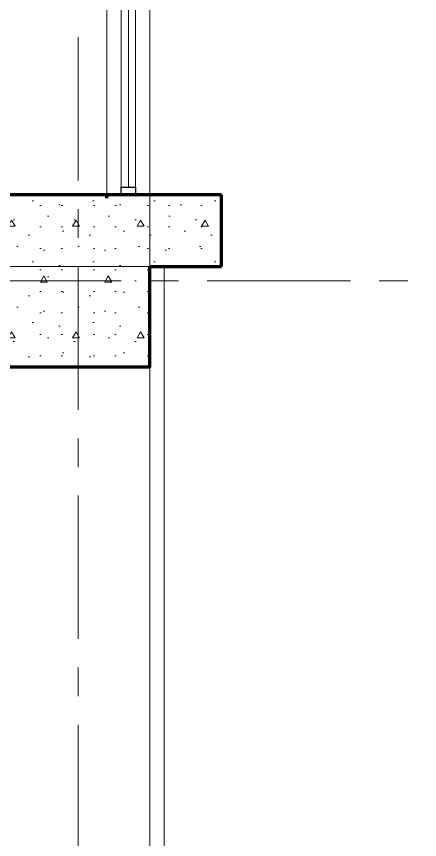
# Model space of a CAD drawing. Header units: inches. Extents: x -19 to 5698, y -728 to 92.
# Drawn here: x 328.604 to 330.011, y 24.75 to 27.622 of the extents above; entities that cross this region are included whole.
import ezdxf

# ---------------------------------------------------------------- set-up
doc = ezdxf.new("R2010")
doc.units = ezdxf.units.IN
doc.header["$MEASUREMENT"] = 0
for name, pattern in [('Hidden Line', [0.195611, 0.141111, -0.0545]), ('Línea Oculta', [0.195611, 0.141111, -0.0545]), ('Punto & Raya', [0.65, 0.5, -0.075, 0, -0.075])]:
    doc.linetypes.add(name, pattern=pattern)
for name, color, linetype in [('02 _ ARQ _ ALB _ Ejes Generales', 251, 'Continuous'), ('02 _ ARQ _ ZON _ Espacio.3D', 7, 'Continuous'), ('08 _ STR _ EXT _ 06 Columnas', 7, 'Continuous'), ('08 _ STR _ EXT _ 06 Elementos de Fachada', 7, 'Continuous'), ('08 _ STR _ EXT _ 07 Losa Aligerada', 7, 'Continuous'), ('08 _ STR _ EXT _ 09 Vigas', 251, 'Continuous'), ('Estructura - 04 MURO', 7, 'Continuous')]:
    doc.layers.add(name, color=color, linetype=linetype)
pattern_1 = [(0, (277.50006, 1e-08), (0, 0.3897114), [0.024375, -0.200625]), (0, (277.61256, 0.19486), (0, 0.3897114), [0.024375, -0.200625]), (60, (277.50006, 1e-08), (-0.3375, 0.1948557), [0.024375, -0.200625]), (60, (277.72506, 1e-08), (-0.3375, 0.1948557), [0.024375, -0.200625]), (120, (277.52444, 1e-08), (0.3375, 0.1948557), [0.024375, -0.200625]), (120, (277.74944, 1e-08), (0.3375, 0.1948557), [0.024375, -0.200625]), (0, (277.50006, 0.0375), (0, 0.075), [0, -0.075, 0, -0.1125]), (45, (277.53756, 0.0375), (-0.05303301, 0.05303301), [0, -0.05625, 0, -0.09375])]

msp = doc.modelspace()

# ---------------------------------------------------------------- hatches: boundary and pattern name
at = {"layer": '08 _ STR _ EXT _ 06 Columnas', "linetype": 'Continuous', "lineweight": 9}
h = msp.add_hatch(dxfattribs=at)
h.set_pattern_fill('HORMIGÓN_EN_MASA_0002', style=0, pattern_type=2)
h.set_pattern_definition(pattern_1)
h.paths.add_polyline_path([(328.57, 26.4), (329.07, 26.4), (329.07, 26.75), (329.07, 27), (328.57, 27)])
at = {"layer": '08 _ STR _ EXT _ 06 Elementos de Fachada', "linetype": 'Continuous', "lineweight": 9}
h = msp.add_hatch(dxfattribs=at)
h.set_pattern_fill('HORMIGÓN_EN_MASA_0002', color=250, style=0, pattern_type=2)
h.set_pattern_definition(pattern_1)
h.paths.add_polyline_path([(329.07, 26.75), (329.32, 26.75), (329.32, 27), (329.07, 27)])

# ---------------------------------------------------------------- linework, layer by layer
at = {"layer": '02 _ ARQ _ ALB _ Ejes Generales', "color": 251, "linetype": 'Punto & Raya', "lineweight": 13, "true_color": 0x636466}
for p, q in [((328.82, 3.05), (328.82, 44.9)), ((326.07, 26.7), (332.07, 26.7))]:
    msp.add_line(p, q, dxfattribs=at)
at = {"layer": '02 _ ARQ _ ZON _ Espacio.3D', "color": 254, "linetype": 'Continuous', "lineweight": 0, "flags": 128}
msp.add_lwpolyline([(324.1701, 26.9), (328.57, 26.9), (328.57, 27), (328.9201, 27), (328.9201, 29.7), (324.32, 29.7), (324.3201, 27.8), (324.1701, 27.8)], close=True, dxfattribs=at)
at = {"layer": '08 _ STR _ EXT _ 06 Columnas', "color": 7, "linetype": 'Continuous', "lineweight": 80, "flags": 128}
msp.add_lwpolyline([(329.07, 27), (328.57, 27), (328.57, 26.4), (329.07, 26.4), (329.07, 26.75)], dxfattribs=at)
at = {"layer": '08 _ STR _ EXT _ 06 Elementos de Fachada', "color": 7, "linetype": 'Continuous', "lineweight": 80, "flags": 128}
for points in [[(329.32, 27), (329.07, 27)], [(329.32, 26.75), (329.32, 27)], [(329.07, 26.75), (329.32, 26.75)]]:
    msp.add_lwpolyline(points, dxfattribs=at)
at = {"layer": '08 _ STR _ EXT _ 07 Losa Aligerada', "color": 7, "linetype": 'Continuous', "lineweight": 18, "flags": 128}
msp.add_lwpolyline([(320.8699, 5.6637), (322.07, 5.6637), (322.07, 7.2), (329.07, 7.2), (329.07, 14.9999), (329.07, 15.1499), (329.07, 15.1499), (329.07, 15.7999), (329.07, 15.7999), (329.07, 18.1001), (329.07, 20.35), (326.5701, 20.35), (324.1701, 20.35), (324.1701, 22.35), (324.1701, 22.6), (324.1701, 24.5), (324.1701, 24.75), (324.1701, 26.75), (329.07, 26.75), (329.07, 29.7)], dxfattribs=at)
at = {"layer": '08 _ STR _ EXT _ 09 Vigas', "color": 251, "linetype": 'Hidden Line', "lineweight": 13, "true_color": 0x636466}
msp.add_line((329.07, 7.2), (329.07, 39.9), dxfattribs=at)
at = {"layer": 'Estructura - 04 MURO', "color": 165, "linetype": 'Continuous', "lineweight": 15}
for p, q in [((328.9201, 27), (328.9201, 29.7)), ((329.0701, 27), (329.0701, 29.7)), ((328.9701, 27.026), (328.9701, 28.33)), ((328.9951, 27.026), (328.9951, 28.33)), ((329.0201, 28.33), (329.0201, 27.026)), ((329.07, 20.35), (329.07, 26.75)), ((329.07, 20.35), (329.07, 26.75)), ((329.12, 20.35), (329.12, 26.75)), ((329.12, 20.35), (329.12, 26.75))]:
    msp.add_line(p, q, dxfattribs=at)
at = {"layer": 'Estructura - 04 MURO', "color": 7, "linetype": 'Continuous', "lineweight": 80}
for p, q in [((328.9701, 27), (328.9201, 27)), ((328.9701, 27), (328.9201, 27)), ((329.0201, 27), (328.9701, 27)), ((329.0201, 27), (328.9701, 27)), ((329.0201, 27), (328.9701, 27)), ((329.0701, 27), (329.0201, 27)), ((329.0701, 27), (329.0201, 27))]:
    msp.add_line(p, q, dxfattribs=at)
at = {"layer": 'Estructura - 04 MURO', "color": 165, "linetype": 'Continuous', "lineweight": 25}
for p, q in [((328.9701, 27), (328.9701, 27.026)), ((328.9701, 27.026), (329.0201, 27.026)), ((329.0201, 27.026), (329.0201, 27))]:
    msp.add_line(p, q, dxfattribs=at)
at = {"layer": 'Estructura - 04 MURO', "color": 251, "linetype": 'Línea Oculta', "lineweight": 13}
msp.add_line((329.02, 26.4), (328.87, 26.4), dxfattribs=at)
msp.add_line((329.02, 26.4), (328.87, 26.4), dxfattribs=at)
at = {"layer": 'Estructura - 04 MURO', "color": 7, "linetype": 'Continuous', "lineweight": 80, "flags": 128}
msp.add_lwpolyline([(328.92, 26.9879), (328.92, 27)], dxfattribs=at)

doc.saveas('drawing.dxf')
